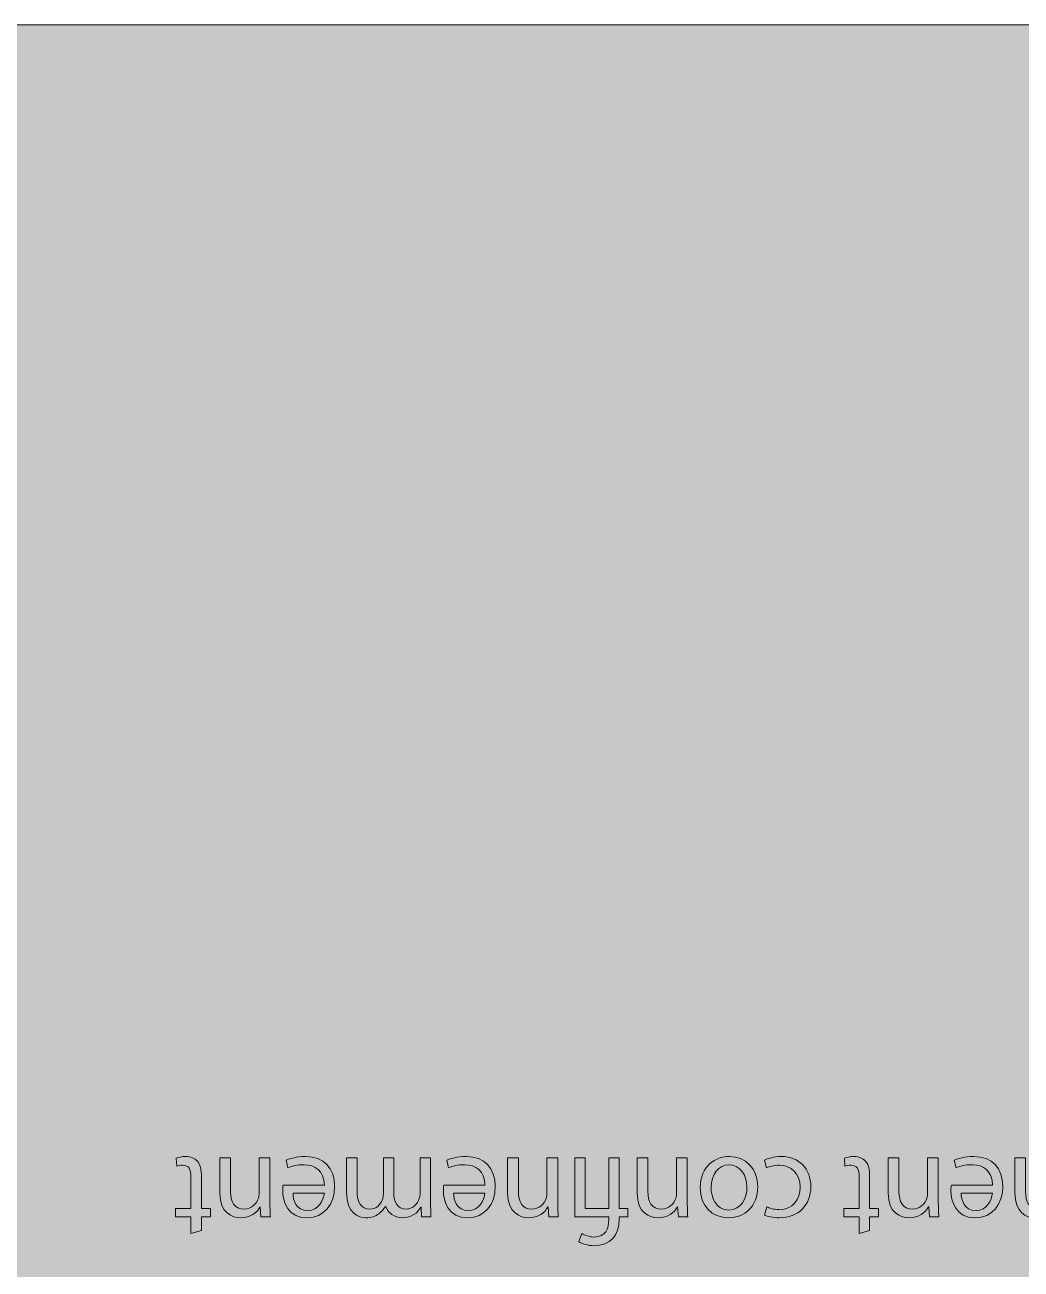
# Model space of a CAD drawing. Header units: centimetres. Extents: x -16.81 to -14.54, y 1.61 to 2.77.
# Drawn here: x -15.2648 to -15.1898, y 1.8283 to 1.922 of the extents above; entities that cross this region are included whole.
import ezdxf

# ---------------------------------------------------------------- set-up
doc = ezdxf.new("R2010")
doc.units = ezdxf.units.CM
doc.header["$MEASUREMENT"] = 0
for name, color, linetype, lineweight in [('0TEXT', 7, 'Continuous', 0), ('EXP BORDER', 7, 'Continuous', 0), ('EXP HATCH', 7, 'Continuous', 0)]:
    doc.layers.add(name, color=color, linetype=linetype, lineweight=lineweight)

# ---------------------------------------------------------------- blocks, each defined once
blk = doc.blocks.new('Block_159')
at = {"layer": '0TEXT', "true_color": 0x333333, "transparency": 33554687}
h = blk.add_hatch(color=250, dxfattribs=at)
h.dxf.hatch_style = 2
edge = h.paths.add_edge_path()
edge.add_spline(control_points=[(-15.252265, 1.831034), (-15.252265, 1.831034), (-15.252265, 1.832274), (-15.252265, 1.832274), (-15.252265, 1.832274), (-15.253419, 1.832274), (-15.253419, 1.832274), (-15.253419, 1.832274), (-15.253419, 1.832894), (-15.253419, 1.832894), (-15.253419, 1.832894), (-15.252265, 1.832894), (-15.252265, 1.832894), (-15.252265, 1.832894), (-15.252265, 1.835306), (-15.252265, 1.835306), (-15.252265, 1.835822), (-15.25242, 1.836167), (-15.252867, 1.836167), (-15.253074, 1.836167), (-15.253229, 1.836133), (-15.253333, 1.836098), (-15.253333, 1.836098), (-15.253367, 1.836684), (-15.253367, 1.836684), (-15.253212, 1.836753), (-15.252971, 1.836822), (-15.252661, 1.836822), (-15.252282, 1.836822), (-15.251989, 1.836684), (-15.251782, 1.836477), (-15.251558, 1.836236), (-15.251472, 1.835822), (-15.251472, 1.835306), (-15.251472, 1.835306), (-15.251472, 1.832894), (-15.251472, 1.832894), (-15.251472, 1.832894), (-15.2508, 1.832894), (-15.2508, 1.832894), (-15.2508, 1.832894), (-15.2508, 1.832274), (-15.2508, 1.832274), (-15.2508, 1.832274), (-15.251472, 1.832274), (-15.251472, 1.832274), (-15.251472, 1.832274), (-15.251472, 1.831241), (-15.251472, 1.831241), (-15.251472, 1.831241), (-15.252265, 1.831034), (-15.252265, 1.831034)], knot_values=[0, 0, 0, 0, 1, 1, 1, 2, 2, 2, 3, 3, 3, 4, 4, 4, 5, 5, 5, 6, 6, 6, 7, 7, 7, 8, 8, 8, 9, 9, 9, 10, 10, 10, 11, 11, 11, 12, 12, 12, 13, 13, 13, 14, 14, 14, 15, 15, 15, 16, 16, 16, 17, 17, 17, 17], degree=3, periodic=0)
h = blk.add_hatch(color=250, dxfattribs=at)
h.dxf.hatch_style = 2
edge = h.paths.add_edge_path()
edge.add_spline(control_points=[(-15.246322, 1.83348), (-15.246322, 1.833032), (-15.246305, 1.832653), (-15.246287, 1.832274), (-15.246287, 1.832274), (-15.246994, 1.832274), (-15.246994, 1.832274), (-15.246994, 1.832274), (-15.247045, 1.833032), (-15.247045, 1.833032), (-15.247045, 1.833032), (-15.247062, 1.833032), (-15.247062, 1.833032), (-15.247286, 1.832584), (-15.247786, 1.832205), (-15.248527, 1.832205), (-15.249129, 1.832205), (-15.250094, 1.83255), (-15.250094, 1.834065), (-15.250094, 1.834065), (-15.250094, 1.836718), (-15.250094, 1.836718), (-15.250094, 1.836718), (-15.249285, 1.836718), (-15.249285, 1.836718), (-15.249285, 1.836718), (-15.249285, 1.834169), (-15.249285, 1.834169), (-15.249285, 1.833445), (-15.249026, 1.83286), (-15.248251, 1.83286), (-15.247734, 1.83286), (-15.247321, 1.833239), (-15.247183, 1.833687), (-15.247149, 1.83379), (-15.247131, 1.833928), (-15.247131, 1.834065), (-15.247131, 1.834065), (-15.247131, 1.836718), (-15.247131, 1.836718), (-15.247131, 1.836718), (-15.246322, 1.836718), (-15.246322, 1.836718), (-15.246322, 1.836718), (-15.246322, 1.83348), (-15.246322, 1.83348)], knot_values=[0, 0, 0, 0, 1, 1, 1, 2, 2, 2, 3, 3, 3, 4, 4, 4, 5, 5, 5, 6, 6, 6, 7, 7, 7, 8, 8, 8, 9, 9, 9, 10, 10, 10, 11, 11, 11, 12, 12, 12, 13, 13, 13, 14, 14, 14, 15, 15, 15, 15], degree=3, periodic=0)
h = blk.add_hatch(color=250, dxfattribs=at)
h.dxf.hatch_style = 2
edge = h.paths.add_edge_path()
edge.add_spline(control_points=[(-15.244582, 1.834065), (-15.244582, 1.833549), (-15.244375, 1.832756), (-15.243462, 1.832756), (-15.242653, 1.832756), (-15.242291, 1.833514), (-15.242222, 1.834065), (-15.242222, 1.834065), (-15.244582, 1.834065), (-15.244582, 1.834065)], knot_values=[0, 0, 0, 0, 1, 1, 1, 2, 2, 2, 3, 3, 3, 3], degree=3, periodic=0)
edge = h.paths.add_edge_path()
edge.add_spline(control_points=[(-15.242222, 1.834651), (-15.242239, 1.835754), (-15.242928, 1.836201), (-15.243738, 1.836201), (-15.244306, 1.836201), (-15.244668, 1.836098), (-15.244961, 1.83596), (-15.244961, 1.83596), (-15.245099, 1.836546), (-15.245099, 1.836546), (-15.244823, 1.836649), (-15.244341, 1.836822), (-15.243635, 1.836822), (-15.242257, 1.836822), (-15.241447, 1.835926), (-15.241447, 1.834582), (-15.241447, 1.833239), (-15.242239, 1.832205), (-15.243531, 1.832205), (-15.244978, 1.832205), (-15.245357, 1.833445), (-15.245357, 1.834272), (-15.245357, 1.834444), (-15.24534, 1.834582), (-15.245323, 1.834651), (-15.245323, 1.834651), (-15.242222, 1.834651), (-15.242222, 1.834651)], knot_values=[0, 0, 0, 0, 1, 1, 1, 2, 2, 2, 3, 3, 3, 4, 4, 4, 5, 5, 5, 6, 6, 6, 7, 7, 7, 8, 8, 8, 9, 9, 9, 9], degree=3, periodic=0)
h = blk.add_hatch(color=250, dxfattribs=at)
h.dxf.hatch_style = 2
edge = h.paths.add_edge_path()
edge.add_spline(control_points=[(-15.234229, 1.83348), (-15.234229, 1.833032), (-15.234212, 1.832653), (-15.234195, 1.832274), (-15.234195, 1.832274), (-15.234901, 1.832274), (-15.234901, 1.832274), (-15.234901, 1.832274), (-15.234936, 1.832998), (-15.234936, 1.832998), (-15.234936, 1.832998), (-15.234953, 1.832998), (-15.234953, 1.832998), (-15.235211, 1.832584), (-15.235625, 1.832205), (-15.236348, 1.832205), (-15.236951, 1.832205), (-15.237416, 1.83255), (-15.237606, 1.833066), (-15.237606, 1.833066), (-15.237623, 1.833066), (-15.237623, 1.833066), (-15.237761, 1.832825), (-15.237933, 1.832653), (-15.238122, 1.832515), (-15.238381, 1.832308), (-15.238674, 1.832205), (-15.239087, 1.832205), (-15.239673, 1.832205), (-15.240551, 1.832584), (-15.240551, 1.8341), (-15.240551, 1.8341), (-15.240551, 1.836718), (-15.240551, 1.836718), (-15.240551, 1.836718), (-15.239759, 1.836718), (-15.239759, 1.836718), (-15.239759, 1.836718), (-15.239759, 1.834203), (-15.239759, 1.834203), (-15.239759, 1.833376), (-15.239449, 1.83286), (-15.238794, 1.83286), (-15.238346, 1.83286), (-15.237985, 1.83317), (-15.237847, 1.833583), (-15.237812, 1.833687), (-15.237778, 1.833824), (-15.237778, 1.833997), (-15.237778, 1.833997), (-15.237778, 1.836718), (-15.237778, 1.836718), (-15.237778, 1.836718), (-15.237003, 1.836718), (-15.237003, 1.836718), (-15.237003, 1.836718), (-15.237003, 1.834065), (-15.237003, 1.834065), (-15.237003, 1.833376), (-15.236693, 1.83286), (-15.236073, 1.83286), (-15.235573, 1.83286), (-15.235211, 1.833239), (-15.235074, 1.833652), (-15.235039, 1.833755), (-15.235005, 1.833893), (-15.235005, 1.834031), (-15.235005, 1.834031), (-15.235005, 1.836718), (-15.235005, 1.836718), (-15.235005, 1.836718), (-15.234229, 1.836718), (-15.234229, 1.836718), (-15.234229, 1.836718), (-15.234229, 1.83348), (-15.234229, 1.83348)], knot_values=[0, 0, 0, 0, 1, 1, 1, 2, 2, 2, 3, 3, 3, 4, 4, 4, 5, 5, 5, 6, 6, 6, 7, 7, 7, 8, 8, 8, 9, 9, 9, 10, 10, 10, 11, 11, 11, 12, 12, 12, 13, 13, 13, 14, 14, 14, 15, 15, 15, 16, 16, 16, 17, 17, 17, 18, 18, 18, 19, 19, 19, 20, 20, 20, 21, 21, 21, 22, 22, 22, 23, 23, 23, 24, 24, 24, 25, 25, 25, 25], degree=3, periodic=0)
h = blk.add_hatch(color=250, dxfattribs=at)
h.dxf.hatch_style = 2
edge = h.paths.add_edge_path()
edge.add_spline(control_points=[(-15.23249, 1.834065), (-15.23249, 1.833549), (-15.232283, 1.832756), (-15.23137, 1.832756), (-15.23056, 1.832756), (-15.230199, 1.833514), (-15.23013, 1.834065), (-15.23013, 1.834065), (-15.23249, 1.834065), (-15.23249, 1.834065)], knot_values=[0, 0, 0, 0, 1, 1, 1, 2, 2, 2, 3, 3, 3, 3], degree=3, periodic=0)
edge = h.paths.add_edge_path()
edge.add_spline(control_points=[(-15.23013, 1.834651), (-15.230147, 1.835754), (-15.230836, 1.836201), (-15.231646, 1.836201), (-15.232214, 1.836201), (-15.232576, 1.836098), (-15.232869, 1.83596), (-15.232869, 1.83596), (-15.233006, 1.836546), (-15.233006, 1.836546), (-15.232731, 1.836649), (-15.232249, 1.836822), (-15.231542, 1.836822), (-15.230164, 1.836822), (-15.229355, 1.835926), (-15.229355, 1.834582), (-15.229355, 1.833239), (-15.230147, 1.832205), (-15.231439, 1.832205), (-15.232886, 1.832205), (-15.233265, 1.833445), (-15.233265, 1.834272), (-15.233265, 1.834444), (-15.233248, 1.834582), (-15.23323, 1.834651), (-15.23323, 1.834651), (-15.23013, 1.834651), (-15.23013, 1.834651)], knot_values=[0, 0, 0, 0, 1, 1, 1, 2, 2, 2, 3, 3, 3, 4, 4, 4, 5, 5, 5, 6, 6, 6, 7, 7, 7, 8, 8, 8, 9, 9, 9, 9], degree=3, periodic=0)
h = blk.add_hatch(color=250, dxfattribs=at)
h.dxf.hatch_style = 2
edge = h.paths.add_edge_path()
edge.add_spline(control_points=[(-15.224652, 1.83348), (-15.224652, 1.833032), (-15.224635, 1.832653), (-15.224618, 1.832274), (-15.224618, 1.832274), (-15.225324, 1.832274), (-15.225324, 1.832274), (-15.225324, 1.832274), (-15.225376, 1.833032), (-15.225376, 1.833032), (-15.225376, 1.833032), (-15.225393, 1.833032), (-15.225393, 1.833032), (-15.225617, 1.832584), (-15.226116, 1.832205), (-15.226857, 1.832205), (-15.22746, 1.832205), (-15.228424, 1.83255), (-15.228424, 1.834065), (-15.228424, 1.834065), (-15.228424, 1.836718), (-15.228424, 1.836718), (-15.228424, 1.836718), (-15.227615, 1.836718), (-15.227615, 1.836718), (-15.227615, 1.836718), (-15.227615, 1.834169), (-15.227615, 1.834169), (-15.227615, 1.833445), (-15.227356, 1.83286), (-15.226581, 1.83286), (-15.226065, 1.83286), (-15.225651, 1.833239), (-15.225513, 1.833687), (-15.225479, 1.83379), (-15.225462, 1.833928), (-15.225462, 1.834065), (-15.225462, 1.834065), (-15.225462, 1.836718), (-15.225462, 1.836718), (-15.225462, 1.836718), (-15.224652, 1.836718), (-15.224652, 1.836718), (-15.224652, 1.836718), (-15.224652, 1.83348), (-15.224652, 1.83348)], knot_values=[0, 0, 0, 0, 1, 1, 1, 2, 2, 2, 3, 3, 3, 4, 4, 4, 5, 5, 5, 6, 6, 6, 7, 7, 7, 8, 8, 8, 9, 9, 9, 10, 10, 10, 11, 11, 11, 12, 12, 12, 13, 13, 13, 14, 14, 14, 15, 15, 15, 15], degree=3, periodic=0)
h = blk.add_hatch(color=250, dxfattribs=at)
h.dxf.hatch_style = 2
edge = h.paths.add_edge_path()
edge.add_spline(control_points=[(-15.220018, 1.836718), (-15.220018, 1.836718), (-15.220018, 1.832894), (-15.220018, 1.832894), (-15.220018, 1.832894), (-15.219381, 1.832894), (-15.219381, 1.832894), (-15.219381, 1.832894), (-15.219381, 1.832274), (-15.219381, 1.832274), (-15.219381, 1.832274), (-15.220018, 1.832274), (-15.220018, 1.832274), (-15.220018, 1.832274), (-15.220018, 1.832067), (-15.220018, 1.832067), (-15.220018, 1.830896), (-15.22069, 1.830104), (-15.221948, 1.830104), (-15.222361, 1.830104), (-15.222843, 1.830241), (-15.223067, 1.830414), (-15.223067, 1.830414), (-15.222843, 1.831034), (-15.222843, 1.831034), (-15.222654, 1.830896), (-15.222292, 1.830758), (-15.221913, 1.830758), (-15.221052, 1.830758), (-15.220811, 1.831378), (-15.220811, 1.832067), (-15.220811, 1.832067), (-15.220811, 1.832274), (-15.220811, 1.832274), (-15.220811, 1.832274), (-15.223377, 1.832274), (-15.223377, 1.832274), (-15.223377, 1.832274), (-15.223377, 1.836718), (-15.223377, 1.836718), (-15.223377, 1.836718), (-15.222585, 1.836718), (-15.222585, 1.836718), (-15.222585, 1.836718), (-15.222585, 1.832894), (-15.222585, 1.832894), (-15.222585, 1.832894), (-15.220811, 1.832894), (-15.220811, 1.832894), (-15.220811, 1.832894), (-15.220811, 1.836718), (-15.220811, 1.836718), (-15.220811, 1.836718), (-15.220018, 1.836718), (-15.220018, 1.836718)], knot_values=[0, 0, 0, 0, 1, 1, 1, 2, 2, 2, 3, 3, 3, 4, 4, 4, 5, 5, 5, 6, 6, 6, 7, 7, 7, 8, 8, 8, 9, 9, 9, 10, 10, 10, 11, 11, 11, 12, 12, 12, 13, 13, 13, 14, 14, 14, 15, 15, 15, 16, 16, 16, 17, 17, 17, 18, 18, 18, 18], degree=3, periodic=0)
h = blk.add_hatch(color=250, dxfattribs=at)
h.dxf.hatch_style = 2
edge = h.paths.add_edge_path()
edge.add_spline(control_points=[(-15.214902, 1.83348), (-15.214902, 1.833032), (-15.214885, 1.832653), (-15.214868, 1.832274), (-15.214868, 1.832274), (-15.215574, 1.832274), (-15.215574, 1.832274), (-15.215574, 1.832274), (-15.215626, 1.833032), (-15.215626, 1.833032), (-15.215626, 1.833032), (-15.215643, 1.833032), (-15.215643, 1.833032), (-15.215867, 1.832584), (-15.216367, 1.832205), (-15.217107, 1.832205), (-15.21771, 1.832205), (-15.218675, 1.83255), (-15.218675, 1.834065), (-15.218675, 1.834065), (-15.218675, 1.836718), (-15.218675, 1.836718), (-15.218675, 1.836718), (-15.217865, 1.836718), (-15.217865, 1.836718), (-15.217865, 1.836718), (-15.217865, 1.834169), (-15.217865, 1.834169), (-15.217865, 1.833445), (-15.217607, 1.83286), (-15.216832, 1.83286), (-15.216315, 1.83286), (-15.215902, 1.833239), (-15.215764, 1.833687), (-15.215729, 1.83379), (-15.215712, 1.833928), (-15.215712, 1.834065), (-15.215712, 1.834065), (-15.215712, 1.836718), (-15.215712, 1.836718), (-15.215712, 1.836718), (-15.214902, 1.836718), (-15.214902, 1.836718), (-15.214902, 1.836718), (-15.214902, 1.83348), (-15.214902, 1.83348)], knot_values=[0, 0, 0, 0, 1, 1, 1, 2, 2, 2, 3, 3, 3, 4, 4, 4, 5, 5, 5, 6, 6, 6, 7, 7, 7, 8, 8, 8, 9, 9, 9, 10, 10, 10, 11, 11, 11, 12, 12, 12, 13, 13, 13, 14, 14, 14, 15, 15, 15, 15], degree=3, periodic=0)
h = blk.add_hatch(color=250, dxfattribs=at)
h.dxf.hatch_style = 2
edge = h.paths.add_edge_path()
edge.add_spline(control_points=[(-15.210407, 1.834513), (-15.210407, 1.835478), (-15.210975, 1.836201), (-15.211767, 1.836201), (-15.212525, 1.836201), (-15.213111, 1.835478), (-15.213111, 1.834479), (-15.213111, 1.833755), (-15.212732, 1.832791), (-15.211785, 1.832791), (-15.21082, 1.832791), (-15.210407, 1.833687), (-15.210407, 1.834513)], knot_values=[0, 0, 0, 0, 1, 1, 1, 2, 2, 2, 3, 3, 3, 4, 4, 4, 4], degree=3, periodic=0)
edge = h.paths.add_edge_path()
edge.add_spline(control_points=[(-15.213921, 1.834479), (-15.213921, 1.836098), (-15.212801, 1.836822), (-15.211716, 1.836822), (-15.210527, 1.836822), (-15.209597, 1.835926), (-15.209597, 1.834548), (-15.209597, 1.833066), (-15.210579, 1.832205), (-15.211802, 1.832205), (-15.213077, 1.832205), (-15.213921, 1.833101), (-15.213921, 1.834479)], knot_values=[0, 0, 0, 0, 1, 1, 1, 2, 2, 2, 3, 3, 3, 4, 4, 4, 4], degree=3, periodic=0)
h = blk.add_hatch(color=250, dxfattribs=at)
h.dxf.hatch_style = 2
edge = h.paths.add_edge_path()
edge.add_spline(control_points=[(-15.20908, 1.836546), (-15.208874, 1.836649), (-15.208408, 1.836822), (-15.207806, 1.836822), (-15.206479, 1.836822), (-15.205601, 1.835891), (-15.205601, 1.834548), (-15.205601, 1.83317), (-15.206531, 1.832205), (-15.207978, 1.832205), (-15.20846, 1.832205), (-15.208874, 1.832308), (-15.209097, 1.832412), (-15.209097, 1.832412), (-15.208925, 1.833032), (-15.208925, 1.833032), (-15.208719, 1.832929), (-15.208426, 1.832825), (-15.207978, 1.832825), (-15.206962, 1.832825), (-15.20641, 1.833583), (-15.20641, 1.834513), (-15.20641, 1.835547), (-15.207082, 1.836167), (-15.207961, 1.836167), (-15.208408, 1.836167), (-15.208719, 1.836064), (-15.208942, 1.83596), (-15.208942, 1.83596), (-15.20908, 1.836546), (-15.20908, 1.836546)], knot_values=[0, 0, 0, 0, 1, 1, 1, 2, 2, 2, 3, 3, 3, 4, 4, 4, 5, 5, 5, 6, 6, 6, 7, 7, 7, 8, 8, 8, 9, 9, 9, 10, 10, 10, 10], degree=3, periodic=0)
h = blk.add_hatch(color=250, dxfattribs=at)
h.dxf.hatch_style = 2
edge = h.paths.add_edge_path()
edge.add_spline(control_points=[(-15.201966, 1.831034), (-15.201966, 1.831034), (-15.201966, 1.832274), (-15.201966, 1.832274), (-15.201966, 1.832274), (-15.20312, 1.832274), (-15.20312, 1.832274), (-15.20312, 1.832274), (-15.20312, 1.832894), (-15.20312, 1.832894), (-15.20312, 1.832894), (-15.201966, 1.832894), (-15.201966, 1.832894), (-15.201966, 1.832894), (-15.201966, 1.835306), (-15.201966, 1.835306), (-15.201966, 1.835822), (-15.202121, 1.836167), (-15.202569, 1.836167), (-15.202776, 1.836167), (-15.202931, 1.836133), (-15.203034, 1.836098), (-15.203034, 1.836098), (-15.203069, 1.836684), (-15.203069, 1.836684), (-15.202914, 1.836753), (-15.202672, 1.836822), (-15.202362, 1.836822), (-15.201983, 1.836822), (-15.201691, 1.836684), (-15.201484, 1.836477), (-15.20126, 1.836236), (-15.201174, 1.835822), (-15.201174, 1.835306), (-15.201174, 1.835306), (-15.201174, 1.832894), (-15.201174, 1.832894), (-15.201174, 1.832894), (-15.200502, 1.832894), (-15.200502, 1.832894), (-15.200502, 1.832894), (-15.200502, 1.832274), (-15.200502, 1.832274), (-15.200502, 1.832274), (-15.201174, 1.832274), (-15.201174, 1.832274), (-15.201174, 1.832274), (-15.201174, 1.831241), (-15.201174, 1.831241), (-15.201174, 1.831241), (-15.201966, 1.831034), (-15.201966, 1.831034)], knot_values=[0, 0, 0, 0, 1, 1, 1, 2, 2, 2, 3, 3, 3, 4, 4, 4, 5, 5, 5, 6, 6, 6, 7, 7, 7, 8, 8, 8, 9, 9, 9, 10, 10, 10, 11, 11, 11, 12, 12, 12, 13, 13, 13, 14, 14, 14, 15, 15, 15, 16, 16, 16, 17, 17, 17, 17], degree=3, periodic=0)
h = blk.add_hatch(color=250, dxfattribs=at)
h.dxf.hatch_style = 2
edge = h.paths.add_edge_path()
edge.add_spline(control_points=[(-15.196006, 1.83348), (-15.196006, 1.833032), (-15.195989, 1.832653), (-15.195972, 1.832274), (-15.195972, 1.832274), (-15.196678, 1.832274), (-15.196678, 1.832274), (-15.196678, 1.832274), (-15.19673, 1.833032), (-15.19673, 1.833032), (-15.19673, 1.833032), (-15.196747, 1.833032), (-15.196747, 1.833032), (-15.196971, 1.832584), (-15.19747, 1.832205), (-15.198211, 1.832205), (-15.198814, 1.832205), (-15.199779, 1.83255), (-15.199779, 1.834065), (-15.199779, 1.834065), (-15.199779, 1.836718), (-15.199779, 1.836718), (-15.199779, 1.836718), (-15.198969, 1.836718), (-15.198969, 1.836718), (-15.198969, 1.836718), (-15.198969, 1.834169), (-15.198969, 1.834169), (-15.198969, 1.833445), (-15.198693, 1.83286), (-15.197935, 1.83286), (-15.197419, 1.83286), (-15.197005, 1.833239), (-15.196867, 1.833687), (-15.196833, 1.83379), (-15.196816, 1.833928), (-15.196816, 1.834065), (-15.196816, 1.834065), (-15.196816, 1.836718), (-15.196816, 1.836718), (-15.196816, 1.836718), (-15.196006, 1.836718), (-15.196006, 1.836718), (-15.196006, 1.836718), (-15.196006, 1.83348), (-15.196006, 1.83348)], knot_values=[0, 0, 0, 0, 1, 1, 1, 2, 2, 2, 3, 3, 3, 4, 4, 4, 5, 5, 5, 6, 6, 6, 7, 7, 7, 8, 8, 8, 9, 9, 9, 10, 10, 10, 11, 11, 11, 12, 12, 12, 13, 13, 13, 14, 14, 14, 15, 15, 15, 15], degree=3, periodic=0)
h = blk.add_hatch(color=250, dxfattribs=at)
h.dxf.hatch_style = 2
edge = h.paths.add_edge_path()
edge.add_spline(control_points=[(-15.194284, 1.834065), (-15.194284, 1.833549), (-15.194077, 1.832756), (-15.193164, 1.832756), (-15.192354, 1.832756), (-15.191993, 1.833514), (-15.191924, 1.834065), (-15.191924, 1.834065), (-15.194284, 1.834065), (-15.194284, 1.834065)], knot_values=[0, 0, 0, 0, 1, 1, 1, 2, 2, 2, 3, 3, 3, 3], degree=3, periodic=0)
edge = h.paths.add_edge_path()
edge.add_spline(control_points=[(-15.191924, 1.834651), (-15.191941, 1.835754), (-15.19263, 1.836201), (-15.19344, 1.836201), (-15.194008, 1.836201), (-15.19437, 1.836098), (-15.194663, 1.83596), (-15.194663, 1.83596), (-15.1948, 1.836546), (-15.1948, 1.836546), (-15.194525, 1.836649), (-15.194042, 1.836822), (-15.193336, 1.836822), (-15.191958, 1.836822), (-15.191149, 1.835926), (-15.191149, 1.834582), (-15.191149, 1.833239), (-15.191941, 1.832205), (-15.193233, 1.832205), (-15.19468, 1.832205), (-15.195059, 1.833445), (-15.195059, 1.834272), (-15.195059, 1.834444), (-15.195042, 1.834582), (-15.195024, 1.834651), (-15.195024, 1.834651), (-15.191924, 1.834651), (-15.191924, 1.834651)], knot_values=[0, 0, 0, 0, 1, 1, 1, 2, 2, 2, 3, 3, 3, 4, 4, 4, 5, 5, 5, 6, 6, 6, 7, 7, 7, 8, 8, 8, 9, 9, 9, 9], degree=3, periodic=0)
h = blk.add_hatch(color=250, dxfattribs=at)
h.dxf.hatch_style = 2
edge = h.paths.add_edge_path()
edge.add_spline(control_points=[(-15.183914, 1.83348), (-15.183914, 1.833032), (-15.183897, 1.832653), (-15.183879, 1.832274), (-15.183879, 1.832274), (-15.184586, 1.832274), (-15.184586, 1.832274), (-15.184586, 1.832274), (-15.18462, 1.832998), (-15.18462, 1.832998), (-15.18462, 1.832998), (-15.184637, 1.832998), (-15.184637, 1.832998), (-15.184896, 1.832584), (-15.185309, 1.832205), (-15.186033, 1.832205), (-15.186635, 1.832205), (-15.187101, 1.83255), (-15.18729, 1.833066), (-15.18729, 1.833066), (-15.187307, 1.833066), (-15.187307, 1.833066), (-15.187445, 1.832825), (-15.187617, 1.832653), (-15.187807, 1.832515), (-15.188065, 1.832308), (-15.188358, 1.832205), (-15.188771, 1.832205), (-15.189357, 1.832205), (-15.190236, 1.832584), (-15.190236, 1.8341), (-15.190236, 1.8341), (-15.190236, 1.836718), (-15.190236, 1.836718), (-15.190236, 1.836718), (-15.189443, 1.836718), (-15.189443, 1.836718), (-15.189443, 1.836718), (-15.189443, 1.834203), (-15.189443, 1.834203), (-15.189443, 1.833376), (-15.189133, 1.83286), (-15.188479, 1.83286), (-15.188031, 1.83286), (-15.187669, 1.83317), (-15.187531, 1.833583), (-15.187497, 1.833687), (-15.187462, 1.833824), (-15.187462, 1.833997), (-15.187462, 1.833997), (-15.187462, 1.836718), (-15.187462, 1.836718), (-15.187462, 1.836718), (-15.186687, 1.836718), (-15.186687, 1.836718), (-15.186687, 1.836718), (-15.186687, 1.834065), (-15.186687, 1.834065), (-15.186687, 1.833376), (-15.186377, 1.83286), (-15.185757, 1.83286), (-15.185257, 1.83286), (-15.184896, 1.833239), (-15.184758, 1.833652), (-15.184723, 1.833755), (-15.184689, 1.833893), (-15.184689, 1.834031), (-15.184689, 1.834031), (-15.184689, 1.836718), (-15.184689, 1.836718), (-15.184689, 1.836718), (-15.183914, 1.836718), (-15.183914, 1.836718), (-15.183914, 1.836718), (-15.183914, 1.83348), (-15.183914, 1.83348)], knot_values=[0, 0, 0, 0, 1, 1, 1, 2, 2, 2, 3, 3, 3, 4, 4, 4, 5, 5, 5, 6, 6, 6, 7, 7, 7, 8, 8, 8, 9, 9, 9, 10, 10, 10, 11, 11, 11, 12, 12, 12, 13, 13, 13, 14, 14, 14, 15, 15, 15, 16, 16, 16, 17, 17, 17, 18, 18, 18, 19, 19, 19, 20, 20, 20, 21, 21, 21, 22, 22, 22, 23, 23, 23, 24, 24, 24, 25, 25, 25, 25], degree=3, periodic=0)
at = {"layer": '0TEXT'}
for points, knots in [([(-15.252265, 1.831034), (-15.252265, 1.831034), (-15.252265, 1.832274), (-15.252265, 1.832274), (-15.252265, 1.832274), (-15.253419, 1.832274), (-15.253419, 1.832274), (-15.253419, 1.832274), (-15.253419, 1.832894), (-15.253419, 1.832894), (-15.253419, 1.832894), (-15.252265, 1.832894), (-15.252265, 1.832894), (-15.252265, 1.832894), (-15.252265, 1.835306), (-15.252265, 1.835306), (-15.252265, 1.835822), (-15.25242, 1.836167), (-15.252867, 1.836167), (-15.253074, 1.836167), (-15.253229, 1.836133), (-15.253333, 1.836098), (-15.253333, 1.836098), (-15.253367, 1.836684), (-15.253367, 1.836684), (-15.253212, 1.836753), (-15.252971, 1.836822), (-15.252661, 1.836822), (-15.252282, 1.836822), (-15.251989, 1.836684), (-15.251782, 1.836477), (-15.251558, 1.836236), (-15.251472, 1.835822), (-15.251472, 1.835306), (-15.251472, 1.835306), (-15.251472, 1.832894), (-15.251472, 1.832894), (-15.251472, 1.832894), (-15.2508, 1.832894), (-15.2508, 1.832894), (-15.2508, 1.832894), (-15.2508, 1.832274), (-15.2508, 1.832274), (-15.2508, 1.832274), (-15.251472, 1.832274), (-15.251472, 1.832274), (-15.251472, 1.832274), (-15.251472, 1.831241), (-15.251472, 1.831241), (-15.251472, 1.831241), (-15.252265, 1.831034), (-15.252265, 1.831034)], [0, 0, 0, 0, 1, 1, 1, 2, 2, 2, 3, 3, 3, 4, 4, 4, 5, 5, 5, 6, 6, 6, 7, 7, 7, 8, 8, 8, 9, 9, 9, 10, 10, 10, 11, 11, 11, 12, 12, 12, 13, 13, 13, 14, 14, 14, 15, 15, 15, 16, 16, 16, 17, 17, 17, 17]), ([(-15.246322, 1.83348), (-15.246322, 1.833032), (-15.246305, 1.832653), (-15.246287, 1.832274), (-15.246287, 1.832274), (-15.246994, 1.832274), (-15.246994, 1.832274), (-15.246994, 1.832274), (-15.247045, 1.833032), (-15.247045, 1.833032), (-15.247045, 1.833032), (-15.247062, 1.833032), (-15.247062, 1.833032), (-15.247286, 1.832584), (-15.247786, 1.832205), (-15.248527, 1.832205), (-15.249129, 1.832205), (-15.250094, 1.83255), (-15.250094, 1.834065), (-15.250094, 1.834065), (-15.250094, 1.836718), (-15.250094, 1.836718), (-15.250094, 1.836718), (-15.249285, 1.836718), (-15.249285, 1.836718), (-15.249285, 1.836718), (-15.249285, 1.834169), (-15.249285, 1.834169), (-15.249285, 1.833445), (-15.249026, 1.83286), (-15.248251, 1.83286), (-15.247734, 1.83286), (-15.247321, 1.833239), (-15.247183, 1.833687), (-15.247149, 1.83379), (-15.247131, 1.833928), (-15.247131, 1.834065), (-15.247131, 1.834065), (-15.247131, 1.836718), (-15.247131, 1.836718), (-15.247131, 1.836718), (-15.246322, 1.836718), (-15.246322, 1.836718), (-15.246322, 1.836718), (-15.246322, 1.83348), (-15.246322, 1.83348)], [0, 0, 0, 0, 1, 1, 1, 2, 2, 2, 3, 3, 3, 4, 4, 4, 5, 5, 5, 6, 6, 6, 7, 7, 7, 8, 8, 8, 9, 9, 9, 10, 10, 10, 11, 11, 11, 12, 12, 12, 13, 13, 13, 14, 14, 14, 15, 15, 15, 15]), ([(-15.242222, 1.834651), (-15.242239, 1.835754), (-15.242928, 1.836201), (-15.243738, 1.836201), (-15.244306, 1.836201), (-15.244668, 1.836098), (-15.244961, 1.83596), (-15.244961, 1.83596), (-15.245099, 1.836546), (-15.245099, 1.836546), (-15.244823, 1.836649), (-15.244341, 1.836822), (-15.243635, 1.836822), (-15.242257, 1.836822), (-15.241447, 1.835926), (-15.241447, 1.834582), (-15.241447, 1.833239), (-15.242239, 1.832205), (-15.243531, 1.832205), (-15.244978, 1.832205), (-15.245357, 1.833445), (-15.245357, 1.834272), (-15.245357, 1.834444), (-15.24534, 1.834582), (-15.245323, 1.834651), (-15.245323, 1.834651), (-15.242222, 1.834651), (-15.242222, 1.834651)], [0, 0, 0, 0, 1, 1, 1, 2, 2, 2, 3, 3, 3, 4, 4, 4, 5, 5, 5, 6, 6, 6, 7, 7, 7, 8, 8, 8, 9, 9, 9, 9]), ([(-15.234229, 1.83348), (-15.234229, 1.833032), (-15.234212, 1.832653), (-15.234195, 1.832274), (-15.234195, 1.832274), (-15.234901, 1.832274), (-15.234901, 1.832274), (-15.234901, 1.832274), (-15.234936, 1.832998), (-15.234936, 1.832998), (-15.234936, 1.832998), (-15.234953, 1.832998), (-15.234953, 1.832998), (-15.235211, 1.832584), (-15.235625, 1.832205), (-15.236348, 1.832205), (-15.236951, 1.832205), (-15.237416, 1.83255), (-15.237606, 1.833066), (-15.237606, 1.833066), (-15.237623, 1.833066), (-15.237623, 1.833066), (-15.237761, 1.832825), (-15.237933, 1.832653), (-15.238122, 1.832515), (-15.238381, 1.832308), (-15.238674, 1.832205), (-15.239087, 1.832205), (-15.239673, 1.832205), (-15.240551, 1.832584), (-15.240551, 1.8341), (-15.240551, 1.8341), (-15.240551, 1.836718), (-15.240551, 1.836718), (-15.240551, 1.836718), (-15.239759, 1.836718), (-15.239759, 1.836718), (-15.239759, 1.836718), (-15.239759, 1.834203), (-15.239759, 1.834203), (-15.239759, 1.833376), (-15.239449, 1.83286), (-15.238794, 1.83286), (-15.238346, 1.83286), (-15.237985, 1.83317), (-15.237847, 1.833583), (-15.237812, 1.833687), (-15.237778, 1.833824), (-15.237778, 1.833997), (-15.237778, 1.833997), (-15.237778, 1.836718), (-15.237778, 1.836718), (-15.237778, 1.836718), (-15.237003, 1.836718), (-15.237003, 1.836718), (-15.237003, 1.836718), (-15.237003, 1.834065), (-15.237003, 1.834065), (-15.237003, 1.833376), (-15.236693, 1.83286), (-15.236073, 1.83286), (-15.235573, 1.83286), (-15.235211, 1.833239), (-15.235074, 1.833652), (-15.235039, 1.833755), (-15.235005, 1.833893), (-15.235005, 1.834031), (-15.235005, 1.834031), (-15.235005, 1.836718), (-15.235005, 1.836718), (-15.235005, 1.836718), (-15.234229, 1.836718), (-15.234229, 1.836718), (-15.234229, 1.836718), (-15.234229, 1.83348), (-15.234229, 1.83348)], [0, 0, 0, 0, 1, 1, 1, 2, 2, 2, 3, 3, 3, 4, 4, 4, 5, 5, 5, 6, 6, 6, 7, 7, 7, 8, 8, 8, 9, 9, 9, 10, 10, 10, 11, 11, 11, 12, 12, 12, 13, 13, 13, 14, 14, 14, 15, 15, 15, 16, 16, 16, 17, 17, 17, 18, 18, 18, 19, 19, 19, 20, 20, 20, 21, 21, 21, 22, 22, 22, 23, 23, 23, 24, 24, 24, 25, 25, 25, 25]), ([(-15.23013, 1.834651), (-15.230147, 1.835754), (-15.230836, 1.836201), (-15.231646, 1.836201), (-15.232214, 1.836201), (-15.232576, 1.836098), (-15.232869, 1.83596), (-15.232869, 1.83596), (-15.233006, 1.836546), (-15.233006, 1.836546), (-15.232731, 1.836649), (-15.232249, 1.836822), (-15.231542, 1.836822), (-15.230164, 1.836822), (-15.229355, 1.835926), (-15.229355, 1.834582), (-15.229355, 1.833239), (-15.230147, 1.832205), (-15.231439, 1.832205), (-15.232886, 1.832205), (-15.233265, 1.833445), (-15.233265, 1.834272), (-15.233265, 1.834444), (-15.233248, 1.834582), (-15.23323, 1.834651), (-15.23323, 1.834651), (-15.23013, 1.834651), (-15.23013, 1.834651)], [0, 0, 0, 0, 1, 1, 1, 2, 2, 2, 3, 3, 3, 4, 4, 4, 5, 5, 5, 6, 6, 6, 7, 7, 7, 8, 8, 8, 9, 9, 9, 9]), ([(-15.224652, 1.83348), (-15.224652, 1.833032), (-15.224635, 1.832653), (-15.224618, 1.832274), (-15.224618, 1.832274), (-15.225324, 1.832274), (-15.225324, 1.832274), (-15.225324, 1.832274), (-15.225376, 1.833032), (-15.225376, 1.833032), (-15.225376, 1.833032), (-15.225393, 1.833032), (-15.225393, 1.833032), (-15.225617, 1.832584), (-15.226116, 1.832205), (-15.226857, 1.832205), (-15.22746, 1.832205), (-15.228424, 1.83255), (-15.228424, 1.834065), (-15.228424, 1.834065), (-15.228424, 1.836718), (-15.228424, 1.836718), (-15.228424, 1.836718), (-15.227615, 1.836718), (-15.227615, 1.836718), (-15.227615, 1.836718), (-15.227615, 1.834169), (-15.227615, 1.834169), (-15.227615, 1.833445), (-15.227356, 1.83286), (-15.226581, 1.83286), (-15.226065, 1.83286), (-15.225651, 1.833239), (-15.225513, 1.833687), (-15.225479, 1.83379), (-15.225462, 1.833928), (-15.225462, 1.834065), (-15.225462, 1.834065), (-15.225462, 1.836718), (-15.225462, 1.836718), (-15.225462, 1.836718), (-15.224652, 1.836718), (-15.224652, 1.836718), (-15.224652, 1.836718), (-15.224652, 1.83348), (-15.224652, 1.83348)], [0, 0, 0, 0, 1, 1, 1, 2, 2, 2, 3, 3, 3, 4, 4, 4, 5, 5, 5, 6, 6, 6, 7, 7, 7, 8, 8, 8, 9, 9, 9, 10, 10, 10, 11, 11, 11, 12, 12, 12, 13, 13, 13, 14, 14, 14, 15, 15, 15, 15]), ([(-15.220018, 1.836718), (-15.220018, 1.836718), (-15.220018, 1.832894), (-15.220018, 1.832894), (-15.220018, 1.832894), (-15.219381, 1.832894), (-15.219381, 1.832894), (-15.219381, 1.832894), (-15.219381, 1.832274), (-15.219381, 1.832274), (-15.219381, 1.832274), (-15.220018, 1.832274), (-15.220018, 1.832274), (-15.220018, 1.832274), (-15.220018, 1.832067), (-15.220018, 1.832067), (-15.220018, 1.830896), (-15.22069, 1.830104), (-15.221948, 1.830104), (-15.222361, 1.830104), (-15.222843, 1.830241), (-15.223067, 1.830414), (-15.223067, 1.830414), (-15.222843, 1.831034), (-15.222843, 1.831034), (-15.222654, 1.830896), (-15.222292, 1.830758), (-15.221913, 1.830758), (-15.221052, 1.830758), (-15.220811, 1.831378), (-15.220811, 1.832067), (-15.220811, 1.832067), (-15.220811, 1.832274), (-15.220811, 1.832274), (-15.220811, 1.832274), (-15.223377, 1.832274), (-15.223377, 1.832274), (-15.223377, 1.832274), (-15.223377, 1.836718), (-15.223377, 1.836718), (-15.223377, 1.836718), (-15.222585, 1.836718), (-15.222585, 1.836718), (-15.222585, 1.836718), (-15.222585, 1.832894), (-15.222585, 1.832894), (-15.222585, 1.832894), (-15.220811, 1.832894), (-15.220811, 1.832894), (-15.220811, 1.832894), (-15.220811, 1.836718), (-15.220811, 1.836718), (-15.220811, 1.836718), (-15.220018, 1.836718), (-15.220018, 1.836718)], [0, 0, 0, 0, 1, 1, 1, 2, 2, 2, 3, 3, 3, 4, 4, 4, 5, 5, 5, 6, 6, 6, 7, 7, 7, 8, 8, 8, 9, 9, 9, 10, 10, 10, 11, 11, 11, 12, 12, 12, 13, 13, 13, 14, 14, 14, 15, 15, 15, 16, 16, 16, 17, 17, 17, 18, 18, 18, 18]), ([(-15.214902, 1.83348), (-15.214902, 1.833032), (-15.214885, 1.832653), (-15.214868, 1.832274), (-15.214868, 1.832274), (-15.215574, 1.832274), (-15.215574, 1.832274), (-15.215574, 1.832274), (-15.215626, 1.833032), (-15.215626, 1.833032), (-15.215626, 1.833032), (-15.215643, 1.833032), (-15.215643, 1.833032), (-15.215867, 1.832584), (-15.216367, 1.832205), (-15.217107, 1.832205), (-15.21771, 1.832205), (-15.218675, 1.83255), (-15.218675, 1.834065), (-15.218675, 1.834065), (-15.218675, 1.836718), (-15.218675, 1.836718), (-15.218675, 1.836718), (-15.217865, 1.836718), (-15.217865, 1.836718), (-15.217865, 1.836718), (-15.217865, 1.834169), (-15.217865, 1.834169), (-15.217865, 1.833445), (-15.217607, 1.83286), (-15.216832, 1.83286), (-15.216315, 1.83286), (-15.215902, 1.833239), (-15.215764, 1.833687), (-15.215729, 1.83379), (-15.215712, 1.833928), (-15.215712, 1.834065), (-15.215712, 1.834065), (-15.215712, 1.836718), (-15.215712, 1.836718), (-15.215712, 1.836718), (-15.214902, 1.836718), (-15.214902, 1.836718), (-15.214902, 1.836718), (-15.214902, 1.83348), (-15.214902, 1.83348)], [0, 0, 0, 0, 1, 1, 1, 2, 2, 2, 3, 3, 3, 4, 4, 4, 5, 5, 5, 6, 6, 6, 7, 7, 7, 8, 8, 8, 9, 9, 9, 10, 10, 10, 11, 11, 11, 12, 12, 12, 13, 13, 13, 14, 14, 14, 15, 15, 15, 15]), ([(-15.213921, 1.834479), (-15.213921, 1.836098), (-15.212801, 1.836822), (-15.211716, 1.836822), (-15.210527, 1.836822), (-15.209597, 1.835926), (-15.209597, 1.834548), (-15.209597, 1.833066), (-15.210579, 1.832205), (-15.211802, 1.832205), (-15.213077, 1.832205), (-15.213921, 1.833101), (-15.213921, 1.834479)], [0, 0, 0, 0, 1, 1, 1, 2, 2, 2, 3, 3, 3, 4, 4, 4, 4]), ([(-15.20908, 1.836546), (-15.208874, 1.836649), (-15.208408, 1.836822), (-15.207806, 1.836822), (-15.206479, 1.836822), (-15.205601, 1.835891), (-15.205601, 1.834548), (-15.205601, 1.83317), (-15.206531, 1.832205), (-15.207978, 1.832205), (-15.20846, 1.832205), (-15.208874, 1.832308), (-15.209097, 1.832412), (-15.209097, 1.832412), (-15.208925, 1.833032), (-15.208925, 1.833032), (-15.208719, 1.832929), (-15.208426, 1.832825), (-15.207978, 1.832825), (-15.206962, 1.832825), (-15.20641, 1.833583), (-15.20641, 1.834513), (-15.20641, 1.835547), (-15.207082, 1.836167), (-15.207961, 1.836167), (-15.208408, 1.836167), (-15.208719, 1.836064), (-15.208942, 1.83596), (-15.208942, 1.83596), (-15.20908, 1.836546), (-15.20908, 1.836546)], [0, 0, 0, 0, 1, 1, 1, 2, 2, 2, 3, 3, 3, 4, 4, 4, 5, 5, 5, 6, 6, 6, 7, 7, 7, 8, 8, 8, 9, 9, 9, 10, 10, 10, 10]), ([(-15.201966, 1.831034), (-15.201966, 1.831034), (-15.201966, 1.832274), (-15.201966, 1.832274), (-15.201966, 1.832274), (-15.20312, 1.832274), (-15.20312, 1.832274), (-15.20312, 1.832274), (-15.20312, 1.832894), (-15.20312, 1.832894), (-15.20312, 1.832894), (-15.201966, 1.832894), (-15.201966, 1.832894), (-15.201966, 1.832894), (-15.201966, 1.835306), (-15.201966, 1.835306), (-15.201966, 1.835822), (-15.202121, 1.836167), (-15.202569, 1.836167), (-15.202776, 1.836167), (-15.202931, 1.836133), (-15.203034, 1.836098), (-15.203034, 1.836098), (-15.203069, 1.836684), (-15.203069, 1.836684), (-15.202914, 1.836753), (-15.202672, 1.836822), (-15.202362, 1.836822), (-15.201983, 1.836822), (-15.201691, 1.836684), (-15.201484, 1.836477), (-15.20126, 1.836236), (-15.201174, 1.835822), (-15.201174, 1.835306), (-15.201174, 1.835306), (-15.201174, 1.832894), (-15.201174, 1.832894), (-15.201174, 1.832894), (-15.200502, 1.832894), (-15.200502, 1.832894), (-15.200502, 1.832894), (-15.200502, 1.832274), (-15.200502, 1.832274), (-15.200502, 1.832274), (-15.201174, 1.832274), (-15.201174, 1.832274), (-15.201174, 1.832274), (-15.201174, 1.831241), (-15.201174, 1.831241), (-15.201174, 1.831241), (-15.201966, 1.831034), (-15.201966, 1.831034)], [0, 0, 0, 0, 1, 1, 1, 2, 2, 2, 3, 3, 3, 4, 4, 4, 5, 5, 5, 6, 6, 6, 7, 7, 7, 8, 8, 8, 9, 9, 9, 10, 10, 10, 11, 11, 11, 12, 12, 12, 13, 13, 13, 14, 14, 14, 15, 15, 15, 16, 16, 16, 17, 17, 17, 17]), ([(-15.196006, 1.83348), (-15.196006, 1.833032), (-15.195989, 1.832653), (-15.195972, 1.832274), (-15.195972, 1.832274), (-15.196678, 1.832274), (-15.196678, 1.832274), (-15.196678, 1.832274), (-15.19673, 1.833032), (-15.19673, 1.833032), (-15.19673, 1.833032), (-15.196747, 1.833032), (-15.196747, 1.833032), (-15.196971, 1.832584), (-15.19747, 1.832205), (-15.198211, 1.832205), (-15.198814, 1.832205), (-15.199779, 1.83255), (-15.199779, 1.834065), (-15.199779, 1.834065), (-15.199779, 1.836718), (-15.199779, 1.836718), (-15.199779, 1.836718), (-15.198969, 1.836718), (-15.198969, 1.836718), (-15.198969, 1.836718), (-15.198969, 1.834169), (-15.198969, 1.834169), (-15.198969, 1.833445), (-15.198693, 1.83286), (-15.197935, 1.83286), (-15.197419, 1.83286), (-15.197005, 1.833239), (-15.196867, 1.833687), (-15.196833, 1.83379), (-15.196816, 1.833928), (-15.196816, 1.834065), (-15.196816, 1.834065), (-15.196816, 1.836718), (-15.196816, 1.836718), (-15.196816, 1.836718), (-15.196006, 1.836718), (-15.196006, 1.836718), (-15.196006, 1.836718), (-15.196006, 1.83348), (-15.196006, 1.83348)], [0, 0, 0, 0, 1, 1, 1, 2, 2, 2, 3, 3, 3, 4, 4, 4, 5, 5, 5, 6, 6, 6, 7, 7, 7, 8, 8, 8, 9, 9, 9, 10, 10, 10, 11, 11, 11, 12, 12, 12, 13, 13, 13, 14, 14, 14, 15, 15, 15, 15]), ([(-15.191924, 1.834651), (-15.191941, 1.835754), (-15.19263, 1.836201), (-15.19344, 1.836201), (-15.194008, 1.836201), (-15.19437, 1.836098), (-15.194663, 1.83596), (-15.194663, 1.83596), (-15.1948, 1.836546), (-15.1948, 1.836546), (-15.194525, 1.836649), (-15.194042, 1.836822), (-15.193336, 1.836822), (-15.191958, 1.836822), (-15.191149, 1.835926), (-15.191149, 1.834582), (-15.191149, 1.833239), (-15.191941, 1.832205), (-15.193233, 1.832205), (-15.19468, 1.832205), (-15.195059, 1.833445), (-15.195059, 1.834272), (-15.195059, 1.834444), (-15.195042, 1.834582), (-15.195024, 1.834651), (-15.195024, 1.834651), (-15.191924, 1.834651), (-15.191924, 1.834651)], [0, 0, 0, 0, 1, 1, 1, 2, 2, 2, 3, 3, 3, 4, 4, 4, 5, 5, 5, 6, 6, 6, 7, 7, 7, 8, 8, 8, 9, 9, 9, 9]), ([(-15.183914, 1.83348), (-15.183914, 1.833032), (-15.183897, 1.832653), (-15.183879, 1.832274), (-15.183879, 1.832274), (-15.184586, 1.832274), (-15.184586, 1.832274), (-15.184586, 1.832274), (-15.18462, 1.832998), (-15.18462, 1.832998), (-15.18462, 1.832998), (-15.184637, 1.832998), (-15.184637, 1.832998), (-15.184896, 1.832584), (-15.185309, 1.832205), (-15.186033, 1.832205), (-15.186635, 1.832205), (-15.187101, 1.83255), (-15.18729, 1.833066), (-15.18729, 1.833066), (-15.187307, 1.833066), (-15.187307, 1.833066), (-15.187445, 1.832825), (-15.187617, 1.832653), (-15.187807, 1.832515), (-15.188065, 1.832308), (-15.188358, 1.832205), (-15.188771, 1.832205), (-15.189357, 1.832205), (-15.190236, 1.832584), (-15.190236, 1.8341), (-15.190236, 1.8341), (-15.190236, 1.836718), (-15.190236, 1.836718), (-15.190236, 1.836718), (-15.189443, 1.836718), (-15.189443, 1.836718), (-15.189443, 1.836718), (-15.189443, 1.834203), (-15.189443, 1.834203), (-15.189443, 1.833376), (-15.189133, 1.83286), (-15.188479, 1.83286), (-15.188031, 1.83286), (-15.187669, 1.83317), (-15.187531, 1.833583), (-15.187497, 1.833687), (-15.187462, 1.833824), (-15.187462, 1.833997), (-15.187462, 1.833997), (-15.187462, 1.836718), (-15.187462, 1.836718), (-15.187462, 1.836718), (-15.186687, 1.836718), (-15.186687, 1.836718), (-15.186687, 1.836718), (-15.186687, 1.834065), (-15.186687, 1.834065), (-15.186687, 1.833376), (-15.186377, 1.83286), (-15.185757, 1.83286), (-15.185257, 1.83286), (-15.184896, 1.833239), (-15.184758, 1.833652), (-15.184723, 1.833755), (-15.184689, 1.833893), (-15.184689, 1.834031), (-15.184689, 1.834031), (-15.184689, 1.836718), (-15.184689, 1.836718), (-15.184689, 1.836718), (-15.183914, 1.836718), (-15.183914, 1.836718), (-15.183914, 1.836718), (-15.183914, 1.83348), (-15.183914, 1.83348)], [0, 0, 0, 0, 1, 1, 1, 2, 2, 2, 3, 3, 3, 4, 4, 4, 5, 5, 5, 6, 6, 6, 7, 7, 7, 8, 8, 8, 9, 9, 9, 10, 10, 10, 11, 11, 11, 12, 12, 12, 13, 13, 13, 14, 14, 14, 15, 15, 15, 16, 16, 16, 17, 17, 17, 18, 18, 18, 19, 19, 19, 20, 20, 20, 21, 21, 21, 22, 22, 22, 23, 23, 23, 24, 24, 24, 25, 25, 25, 25]), ([(-15.210407, 1.834513), (-15.210407, 1.835478), (-15.210975, 1.836201), (-15.211767, 1.836201), (-15.212525, 1.836201), (-15.213111, 1.835478), (-15.213111, 1.834479), (-15.213111, 1.833755), (-15.212732, 1.832791), (-15.211785, 1.832791), (-15.21082, 1.832791), (-15.210407, 1.833687), (-15.210407, 1.834513)], [0, 0, 0, 0, 1, 1, 1, 2, 2, 2, 3, 3, 3, 4, 4, 4, 4]), ([(-15.244582, 1.834065), (-15.244582, 1.833549), (-15.244375, 1.832756), (-15.243462, 1.832756), (-15.242653, 1.832756), (-15.242291, 1.833514), (-15.242222, 1.834065), (-15.242222, 1.834065), (-15.244582, 1.834065), (-15.244582, 1.834065)], [0, 0, 0, 0, 1, 1, 1, 2, 2, 2, 3, 3, 3, 3]), ([(-15.23249, 1.834065), (-15.23249, 1.833549), (-15.232283, 1.832756), (-15.23137, 1.832756), (-15.23056, 1.832756), (-15.230199, 1.833514), (-15.23013, 1.834065), (-15.23013, 1.834065), (-15.23249, 1.834065), (-15.23249, 1.834065)], [0, 0, 0, 0, 1, 1, 1, 2, 2, 2, 3, 3, 3, 3]), ([(-15.194284, 1.834065), (-15.194284, 1.833549), (-15.194077, 1.832756), (-15.193164, 1.832756), (-15.192354, 1.832756), (-15.191993, 1.833514), (-15.191924, 1.834065), (-15.191924, 1.834065), (-15.194284, 1.834065), (-15.194284, 1.834065)], [0, 0, 0, 0, 1, 1, 1, 2, 2, 2, 3, 3, 3, 3])]:
    blk.add_open_spline(points, degree=3, knots=knots, dxfattribs=at)
blk = doc.blocks.new('Block_158')
at = {"layer": '0TEXT'}
blk.add_blockref('Block_159', (0, 0), dxfattribs=at)

msp = doc.modelspace()

# ---------------------------------------------------------------- hatches: boundary and pattern name
at = {"layer": 'EXP HATCH', "true_color": 0xa953a0, "transparency": 33554687}
h = msp.add_hatch(color=215, dxfattribs=at)
edge = h.paths.add_edge_path()
edge.add_spline(control_points=[(-15.890893, 1.745653), (-15.890893, 1.745653), (-15.714504, 1.745653), (-15.714504, 1.745653), (-15.714504, 1.745653), (-15.714504, 1.922042), (-15.714504, 1.922042), (-15.714504, 1.922042), (-15.890893, 1.922042), (-15.890893, 1.922042), (-15.890893, 1.922042), (-15.890893, 1.745653), (-15.890893, 1.745653)], knot_values=[0, 0, 0, 0, 1, 1, 1, 2, 2, 2, 3, 3, 3, 4, 4, 4, 4], degree=3, periodic=0)
edge = h.paths.add_edge_path()
edge.add_spline(control_points=[(-15.714504, 1.745653), (-15.714504, 1.745653), (-15.538115, 1.745653), (-15.538115, 1.745653), (-15.538115, 1.745653), (-15.538115, 1.922042), (-15.538115, 1.922042), (-15.538115, 1.922042), (-15.714504, 1.922042), (-15.714504, 1.922042), (-15.714504, 1.922042), (-15.714504, 1.745653), (-15.714504, 1.745653)], knot_values=[0, 0, 0, 0, 1, 1, 1, 2, 2, 2, 3, 3, 3, 4, 4, 4, 4], degree=3, periodic=0)
edge.add_line((-15.714504, 1.745653), (-15.714504, 1.745653))
edge = h.paths.add_edge_path()
edge.add_spline(control_points=[(-15.538115, 1.745653), (-15.538115, 1.745653), (-15.291171, 1.745653), (-15.291171, 1.745653), (-15.291171, 1.745653), (-15.291171, 1.922042), (-15.291171, 1.922042), (-15.291171, 1.922042), (-15.538115, 1.922042), (-15.538115, 1.922042), (-15.538115, 1.922042), (-15.538115, 1.745653), (-15.538115, 1.745653)], knot_values=[0, 0, 0, 0, 1, 1, 1, 2, 2, 2, 3, 3, 3, 4, 4, 4, 4], degree=3, periodic=0)
edge.add_line((-15.538115, 1.745653), (-15.538115, 1.745653))
edge = h.paths.add_edge_path()
edge.add_spline(control_points=[(-15.291171, 1.745653), (-15.291171, 1.745653), (-15.114782, 1.745653), (-15.114782, 1.745653), (-15.114782, 1.745653), (-15.114782, 1.922042), (-15.114782, 1.922042), (-15.114782, 1.922042), (-15.291171, 1.922042), (-15.291171, 1.922042), (-15.291171, 1.922042), (-15.291171, 1.745653), (-15.291171, 1.745653)], knot_values=[0, 0, 0, 0, 1, 1, 1, 2, 2, 2, 3, 3, 3, 4, 4, 4, 4], degree=3, periodic=0)
edge.add_line((-15.291171, 1.745653), (-15.291171, 1.745653))

# ---------------------------------------------------------------- linework, layer by layer
at = {"layer": 'EXP BORDER', "color": 253, "lineweight": 0, "true_color": 0xadadad}
msp.add_lwpolyline([(-15.114782, 1.745653), (-15.291171, 1.745653), (-15.291171, 1.922042), (-15.114782, 1.922042)], close=True, dxfattribs=at)
at = {"layer": 'EXP HATCH'}
msp.add_open_spline([(-15.291171, 1.745653), (-15.291171, 1.745653), (-15.114782, 1.745653), (-15.114782, 1.745653), (-15.114782, 1.745653), (-15.114782, 1.922042), (-15.114782, 1.922042), (-15.114782, 1.922042), (-15.291171, 1.922042), (-15.291171, 1.922042), (-15.291171, 1.922042), (-15.291171, 1.745653), (-15.291171, 1.745653)], degree=3, knots=[0, 0, 0, 0, 1, 1, 1, 2, 2, 2, 3, 3, 3, 4, 4, 4, 4], dxfattribs=at)

# ---------------------------------------------------------------- block references
at = {"layer": '0TEXT'}
msp.add_blockref('Block_158', (0, 0), dxfattribs=at)

doc.saveas('drawing.dxf')
